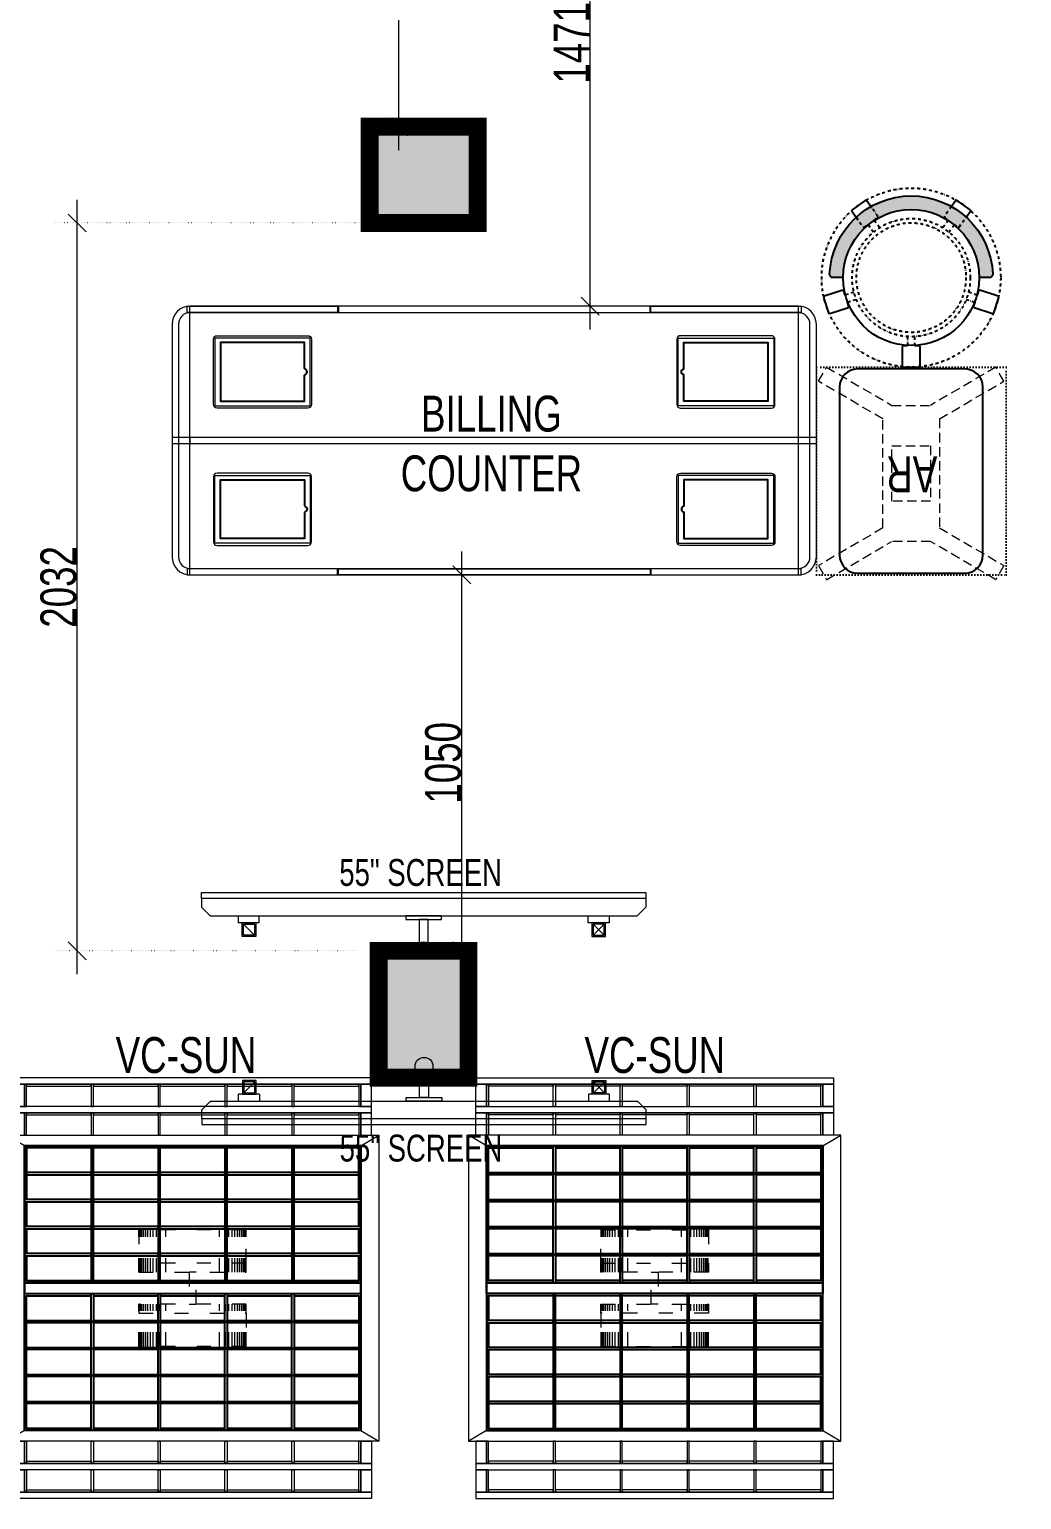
# Model space of a CAD drawing. Header units: feet. Extents: x 9611925 to 9618471, y -6313016 to -6297132.
# Drawn here: x 9614123 to 9616895, y -6307433 to -6303328 of the extents above; entities that cross this region are included whole.
import ezdxf

# ---------------------------------------------------------------- set-up
doc = ezdxf.new("R2010")
doc.units = ezdxf.units.FT
doc.header["$LTSCALE"] = 33
doc.header["$MEASUREMENT"] = 0
doc.header["$PDMODE"] = 3
doc.header["$PDSIZE"] = -1
for name, pattern in [('ACAD_ISO03W100', [30, 12, -18]), ('DASHDOT2', [0.5, 0.25, -0.125, 0, -0.125]), ('DOT', [0.25, 0, -0.25]), ('DOT2', [0.125, 0, -0.125]), ('HIDDEN2', [4.7624999999999975, 3.174999999999998, -1.587499999999999]), ('HIDDENX2', [0.75, 0.5, -0.25])]:
    doc.linetypes.add(name, pattern=pattern)
for name, color, linetype, lineweight in [('A-COL', 243, 'Continuous', 9), ('column hatch', 5, 'Continuous', 0), ('HATCH', 9, 'Continuous', 9), ('LENS-DIM', 252, 'Continuous', 5), ('LENS-TEXT', 31, 'Continuous', 5), ('LK-EQPMT', 3, 'Continuous', 18), ('LK-FF&E FLOOR', 1, 'Continuous', 9), ('LK-IT', 3, 'Continuous', 18), ('LK-MIRROR', 133, 'Continuous', 13), ('LN-ELEVATION-1', 81, 'Continuous', 25), ('LN-ELEVATION-2', 103, 'Continuous', 20), ('LN-ELEVATION-3', 125, 'Continuous', 18), ('LN-ELEVATION-4', 145, 'Continuous', 13), ('LN-ELEVATION-5', 167, 'Continuous', 5), ('PLANO-TXT', 252, 'Continuous', 5)]:
    doc.layers.add(name, color=color, linetype=linetype, lineweight=lineweight)
doc.styles.add('LK TXT', font='GILC____.TTF', dxfattribs={"height": 100})
doc.styles.get("Standard").update_dxf_attribs({"font": 'GILC____.TTF'})
doc.dimstyles.new('100MM', dxfattribs={"dimtxt": 100, "dimasz": 50, "dimexe": 65, "dimexo": 65, "dimtad": 1, "dimdec": 0, "dimtxsty": 'Standard', "dimblk": 'OBLIQUE', "dimcen": 2.5, "dimdle": 65, "dimclrd": 256, "dimclre": 256, "dimclrt": 1, "dimadec": 0, "dimazin": 0, "dimtfac": 1, "dimtdec": 0, "dimtmove": 1, "dimatfit": 3, "dimfxl": 1, "dimlwd": -1, "dimlwe": -1, "dimarcsym": 0})

# ---------------------------------------------------------------- blocks, each defined once
blk = doc.blocks.new('A$C79d33211')
at = {"layer": 'column hatch'}
h = blk.add_hatch(color=8, dxfattribs=at)
h.dxf.hatch_style = 1
h.paths.add_polyline_path([(3121.175347477198, -5306.958965048194), (2723.393348708749, -5306.958965048194), (2723.393348708749, -5820.710830215364), (3121.175347477198, -5820.710830215364)])
h.paths.add_polyline_path([(25.40108896791935, -5160.592115476728), (-276.2509049028158, -5160.592115476728), (-276.2509049028158, -5514.921799395233), (25.40108895301819, -5514.921799395233)])
h.paths.add_polyline_path([(-2905.87731321156, -5903.809732742608), (-3305.990715119057, -5908.47807560116), (-3301.326175287366, -6416.789603043348), (-2899.946735709906, -6412.106488622725)])
h.paths.add_polyline_path([(-3034.129782110453, 2650.034642547369), (-3384.513172637671, 2648.393933154643), (-3382.185202935711, 2394.706779114902), (-3034.129782110453, 2396.336587533355)])
h.paths.add_polyline_path([(0, 354.3296839185059), (-250.8498159497976, 354.3296839185059), (-250.8498159497976, 0), (0, 0)])
h.paths.add_polyline_path([(0, 2655.199726831168), (-250.8498159497976, 2655.199726831168), (-250.8498159497976, 2386.416801113635), (0, 2386.416801113635)])
h.paths.add_polyline_path([(-250.8498159497976, 2655.199726831168), (-276.2509049028158, 2655.199726831168), (-276.2509049028158, 2386.416801113635), (-250.8498159497976, 2386.416801113635)])
h.paths.add_polyline_path([(25.40108896791935, 2655.199726831168), (0, 2655.199726831168), (0, 2386.416801113635), (25.40108895301819, 2386.416801113635)])
h.paths.add_polyline_path([(3121.175347477198, 2649.750983919949), (2750.889859974384, 2649.750983916223), (2750.889859974384, 2395.740094266832), (3121.175347477198, 2395.740094266832)])
h.paths.add_polyline_path([(3121.175347477198, 5906.539114344865), (2738.788781180978, 5906.539114341139), (2738.788781180978, 5653.618621304631), (3121.175347477198, 5653.618621304631)])
h.paths.add_polyline_path([(3121.175347477198, 7046.011557545513), (2757.289428174496, 7046.011557541787), (2757.289428174496, 6825.007229872048), (3121.175347477198, 6825.007229872048)])
h.paths.add_polyline_path([(0, 5906.539114341139), (-250.8498159497976, 5906.539114341139), (-250.8498159497976, 5652.528224691748), (0, 5652.528224691748)])
h.paths.add_polyline_path([(-250.8498159497976, 5906.539114341139), (-310.8072192817926, 5906.539114341139), (-310.8072192817926, 5652.528224691748), (-250.8498159497976, 5652.528224691748)])
h.paths.add_polyline_path([(14.45847381651401, 5906.539114341139), (0, 5906.539114341139), (0, 5652.528224691748), (14.45847381651401, 5652.528224691748)])
h.paths.add_polyline_path([(-3049.318681374192, 5893.71572827734), (-3049.379889383912, 5906.787068001926), (-3414.398254777305, 5905.077828723937), (-3412.07739465218, 5652.165430497378), (-3049.318681374192, 5653.864088719711)])
at = {"layer": 'A-COL'}
for p, q in [((-276.2509049028158, 2655.199726831168), (-276.2509049028158, 2386.41680110991)), ((25.40108896791935, 2655.199726831168), (-276.2509049028158, 2655.199726831168)), ((25.40108895301819, 2386.41680110991), (25.40108896791935, 2655.199726831168)), ((-276.2509049028158, 2386.416801113635), (25.40108896791935, 2386.416801113635)), ((-250.8498159497976, 354.3296839185059), (-250.8498159497976, 0)), ((0, 354.3296839185059), (-250.8498159497976, 354.3296839185059)), ((0, 0), (0, 354.3296839185059)), ((-250.8498159497976, 0), (0, 0))]:
    blk.add_line(p, q, dxfattribs=at)
blk = doc.blocks.new('ffgd')
at = {"layer": 'LN-ELEVATION-4', "linetype": 'ACAD_ISO03W100', "ltscale": 0.1}
blk.add_lwpolyline([(0, 47.31184294237753), (0, -41.46233547315932), (-20, -41.46233547315932), (-20, 47.31184294237753)], close=True, dxfattribs=at)
at = {"layer": 'LN-ELEVATION-5', "linetype": 'ACAD_ISO03W100', "ltscale": 0.1}
for p, q in [((-159.8999999999068, 165.715584376594), (-159.8999999999068, 47.31184294237753)), ((-159.6999999997206, 165.715584376594), (-159.6999999997206, 47.31184294237753)), ((-159.3999999999068, 165.715584376594), (-159.3999999999068, 47.31184294237753)), ((-159, 165.715584376594), (-159, 47.31184294237753)), ((-158.5, 165.715584376594), (-158.5, 47.31184294237753)), ((-157.8999999999068, 165.715584376594), (-157.8999999999068, 47.31184294237753)), ((-157.1000000000931, 165.715584376594), (-157.1000000000931, 47.31184294237753)), ((-156.1000000000931, 165.715584376594), (-156.1000000000931, 47.31184294237753)), ((-154.1000000000931, 165.715584376594), (-154.1000000000931, 47.31184294237753)), ((-151.1000000000931, 165.715584376594), (-151.1000000000931, 47.31184294237753)), ((-146.1000000000931, 165.715584376594), (-146.1000000000931, 47.31184294237753)), ((-141.1000000000931, 165.715584376594), (-141.1000000000931, 47.31184294237753)), ((-135.1000000000931, 165.715584376594), (-135.1000000000931, 47.31184294237753)), ((-128.1000000000931, 165.715584376594), (-128.1000000000931, 47.31184294237753)), ((-120.1000000000931, 165.715584376594), (-120.1000000000931, 47.31184294237753)), ((-111.1000000000931, 165.715584376594), (-111.1000000000931, 47.31184294237753)), ((-102.1000000000931, 165.715584376594), (-102.1000000000931, 47.31184294237753)), ((-85, 165.715584376594), (-85, 47.31184294237753)), ((65, 165.715584376594), (65, 47.31184294237753)), ((82.10000000009315, 165.715584376594), (82.10000000009315, 47.31184294237753)), ((91.10000000009312, 165.715584376594), (91.10000000009312, 47.31184294237753)), ((100.1000000000931, 165.715584376594), (100.1000000000931, 47.31184294237753)), ((108.1000000000931, 165.715584376594), (108.1000000000931, 47.31184294237753)), ((115.1000000000931, 165.715584376594), (115.1000000000931, 47.31184294237753)), ((121.1000000000931, 165.715584376594), (121.1000000000931, 47.31184294237753)), ((126.1000000000931, 165.715584376594), (126.1000000000931, 47.31184294237753)), ((131.1000000000931, 165.715584376594), (131.1000000000931, 47.31184294237753)), ((134.1000000000931, 165.715584376594), (134.1000000000931, 47.31184294237753)), ((136.1000000000931, 165.715584376594), (136.1000000000931, 47.31184294237753)), ((137.1000000000931, 165.715584376594), (137.1000000000931, 47.31184294237753)), ((137.8999999999068, 165.715584376594), (137.8999999999068, 47.31184294237753)), ((138.5, 165.715584376594), (138.5, 47.31184294237753)), ((139, 165.715584376594), (139, 47.31184294237753)), ((139.3999999999067, 165.715584376594), (139.3999999999067, 47.31184294237753)), ((139.6999999997206, 165.715584376594), (139.6999999997206, 47.31184294237753)), ((139.8999999999068, 165.715584376594), (139.8999999999068, 47.31184294237753)), ((-159.8999999999068, -41.46233547315932), (-159.8999999999068, -159.8660769073758)), ((-159.6999999997206, -41.46233547315932), (-159.6999999997206, -159.8660769073758)), ((-159.3999999999068, -41.46233547315932), (-159.3999999999068, -159.8660769073758)), ((-159, -41.46233547315932), (-159, -159.8660769073758)), ((-158.5, -41.46233547315932), (-158.5, -159.8660769073758)), ((-157.8999999999068, -41.46233547315932), (-157.8999999999068, -159.8660769073758)), ((-157.1000000000931, -41.46233547315932), (-157.1000000000931, -159.8660769073758)), ((-156.1000000000931, -41.46233547315932), (-156.1000000000931, -159.8660769073758)), ((-154.1000000000931, -41.46233547315932), (-154.1000000000931, -159.8660769073758)), ((-151.1000000000931, -41.46233547315932), (-151.1000000000931, -159.8660769073758)), ((-146.1000000000931, -41.46233547315932), (-146.1000000000931, -159.8660769073758)), ((-141.1000000000931, -41.46233547315932), (-141.1000000000931, -159.8660769073758)), ((-135.1000000000931, -41.46233547315932), (-135.1000000000931, -159.8660769073758)), ((-128.1000000000931, -41.46233547315932), (-128.1000000000931, -159.8660769073758)), ((-120.1000000000931, -41.46233547315932), (-120.1000000000931, -159.8660769073758)), ((-111.1000000000931, -41.46233547315932), (-111.1000000000931, -159.8660769073758)), ((-102.1000000000931, -41.46233547315932), (-102.1000000000931, -159.8660769073758)), ((-85, -41.46233547315932), (-85, -159.8660769073758)), ((65, -41.46233547315932), (65, -159.8660769073758)), ((82.10000000009315, -41.46233547315932), (82.10000000009315, -159.8660769073758)), ((91.10000000009312, -41.46233547315932), (91.10000000009312, -159.8660769073758)), ((100.1000000000931, -41.46233547315932), (100.1000000000931, -159.8660769073758)), ((108.1000000000931, -41.46233547315932), (108.1000000000931, -159.8660769073758)), ((115.1000000000931, -41.46233547315932), (115.1000000000931, -159.8660769073758)), ((121.1000000000931, -41.46233547315932), (121.1000000000931, -159.8660769073758)), ((126.1000000000931, -41.46233547315932), (126.1000000000931, -159.8660769073758)), ((131.1000000000931, -41.46233547315932), (131.1000000000931, -159.8660769073758)), ((134.1000000000931, -41.46233547315932), (134.1000000000931, -159.8660769073758)), ((136.1000000000931, -41.46233547315932), (136.1000000000931, -159.8660769073758)), ((137.1000000000931, -41.46233547315932), (137.1000000000931, -159.8660769073758)), ((137.8999999999068, -41.46233547315932), (137.8999999999068, -159.8660769073758)), ((138.5, -41.46233547315932), (138.5, -159.8660769073758)), ((139, -41.46233547315932), (139, -159.8660769073758)), ((139.3999999999067, -41.46233547315932), (139.3999999999067, -159.8660769073758)), ((139.6999999997206, -41.46233547315932), (139.6999999997206, -159.8660769073758)), ((139.8999999999068, -41.46233547315932), (139.8999999999068, -159.8660769073758))]:
    blk.add_line(p, q, dxfattribs=at)
for points in [[(140, 72.9897628070321), (140, 165.715584376594), (-160, 165.715584376594), (-160, 72.9897628070321)], [(140, -67.14025533781387), (140, -159.8660769073758), (-160, -159.8660769073758), (-160, -67.14025533781387)]]:
    blk.add_lwpolyline(points, dxfattribs=at)
for points in [[(140, 72.9897628070321), (140, 47.31184294237753), (-160, 47.31184294237753), (-160, 72.9897628070321)], [(140, -41.46233547315932), (140, -67.14025533781387), (-160, -67.14025533781387), (-160, -41.46233547315932)]]:
    blk.add_lwpolyline(points, close=True, dxfattribs=at)
blk = doc.blocks.new('EURO 1040 x 1175')
at = {"layer": 'LN-ELEVATION-1'}
for points in [[(-470, -327.434990927577), (470, -327.434990927577), (470, 467.5650090724229), (-470, 467.5650090724229)], [(-470, 85.06500907242298), (470, 85.06500907242298), (470, 467.5650090724229), (-470, 467.5650090724229)], [(-283.2000000029802, 85.06500907242298), (-277.2000000029802, 85.06500907242298), (-277.2000000029802, 467.5650090724229), (-283.2000000029802, 467.5650090724229)], [(-96.40000000596046, 85.06500907242298), (-90.40000000596045, 85.06500907242298), (-90.40000000596045, 467.5650090724229), (-96.40000000596046, 467.5650090724229)], [(90.3999999910593, 85.06500907242298), (96.3999999910593, 85.06500907242298), (96.3999999910593, 467.5650090724229), (90.3999999910593, 467.5650090724229)], [(277.1999999880791, 85.06500907242298), (283.1999999880791, 85.06500907242298), (283.1999999880791, 467.5650090724229), (277.1999999880791, 467.5650090724229)], [(-470.0000000149008, 386.565009072423), (-283.2000000029802, 386.565009072423), (-283.2000000029802, 392.565009072423), (-470.0000000149008, 392.565009072423)], [(-277.2000000178814, 386.565009072423), (-96.40000000596046, 386.565009072423), (-96.40000000596046, 392.565009072423), (-277.2000000178814, 392.565009072423)], [(-90.40000002086165, 386.565009072423), (90.3999999910593, 386.565009072423), (90.3999999910593, 392.565009072423), (-90.40000002086165, 392.565009072423)], [(96.39999997615817, 386.565009072423), (277.1999999880791, 386.565009072423), (277.1999999880791, 392.565009072423), (96.39999997615817, 392.565009072423)], [(283.1999999880791, 386.565009072423), (470, 386.565009072423), (470, 392.565009072423), (283.1999999880791, 392.565009072423)], [(-470.0000000149008, 311.190009072423), (-283.2000000029802, 311.190009072423), (-283.2000000029802, 317.190009072423), (-470.0000000149008, 317.190009072423)], [(-277.2000000178814, 311.190009072423), (-96.40000000596046, 311.190009072423), (-96.40000000596046, 317.190009072423), (-277.2000000178814, 317.190009072423)], [(-90.40000002086165, 311.190009072423), (90.3999999910593, 311.190009072423), (90.3999999910593, 317.190009072423), (-90.40000002086165, 317.190009072423)], [(96.39999997615817, 311.190009072423), (277.1999999880791, 311.190009072423), (277.1999999880791, 317.190009072423), (96.39999997615817, 317.190009072423)], [(283.1999999880791, 311.190009072423), (470, 311.190009072423), (470, 317.190009072423), (283.1999999880791, 317.190009072423)], [(-470.0000000149008, 235.815009072423), (-283.2000000029802, 235.815009072423), (-283.2000000029802, 241.815009072423), (-470.0000000149008, 241.815009072423)], [(-277.2000000178814, 235.815009072423), (-96.40000000596046, 235.815009072423), (-96.40000000596046, 241.815009072423), (-277.2000000178814, 241.815009072423)], [(-90.40000002086165, 235.815009072423), (90.3999999910593, 235.815009072423), (90.3999999910593, 241.815009072423), (-90.40000002086165, 241.815009072423)], [(96.39999997615817, 235.815009072423), (277.1999999880791, 235.815009072423), (277.1999999880791, 241.815009072423), (96.39999997615817, 241.815009072423)], [(283.1999999880791, 235.815009072423), (470, 235.815009072423), (470, 241.815009072423), (283.1999999880791, 241.815009072423)], [(-470.0000000149008, 160.440009072423), (-283.2000000029802, 160.440009072423), (-283.2000000029802, 166.440009072423), (-470.0000000149008, 166.440009072423)], [(-277.2000000178814, 160.440009072423), (-96.40000000596046, 160.440009072423), (-96.40000000596046, 166.440009072423), (-277.2000000178814, 166.440009072423)], [(-90.40000002086165, 160.440009072423), (90.3999999910593, 160.440009072423), (90.3999999910593, 166.440009072423), (-90.40000002086165, 166.440009072423)], [(96.39999997615817, 160.440009072423), (277.1999999880791, 160.440009072423), (277.1999999880791, 166.440009072423), (96.39999997615817, 166.440009072423)], [(283.1999999880791, 160.440009072423), (470, 160.440009072423), (470, 166.440009072423), (283.1999999880791, 166.440009072423)], [(-470, 85.06500907242298), (470, 85.06500907242298), (470, 55.06500907242298), (-470, 55.06500907242298)], [(-470, 55.06500907242298), (470, 55.06500907242298), (470, -327.434990927577), (-470, -327.434990927577)], [(-283.2000000029802, 55.06500907242298), (-277.2000000029802, 55.06500907242298), (-277.2000000029802, -327.434990927577), (-283.2000000029802, -327.434990927577)], [(-96.40000000596046, 55.06500907242298), (-90.40000000596045, 55.06500907242298), (-90.40000000596045, -327.434990927577), (-96.40000000596046, -327.434990927577)], [(90.3999999910593, 55.06500907242298), (96.3999999910593, 55.06500907242298), (96.3999999910593, -327.434990927577), (90.3999999910593, -327.434990927577)], [(277.1999999880791, 55.06500907242298), (283.1999999880791, 55.06500907242298), (283.1999999880791, -327.434990927577), (277.1999999880791, -327.434990927577)], [(-470.0000000149008, -20.30999092757702), (-283.2000000029802, -20.30999092757702), (-283.2000000029802, -26.30999092757702), (-470.0000000149008, -26.30999092757702)], [(-277.2000000178814, -20.30999092757702), (-96.40000000596046, -20.30999092757702), (-96.40000000596046, -26.30999092757702), (-277.2000000178814, -26.30999092757702)], [(-90.40000002086165, -20.30999092757702), (90.3999999910593, -20.30999092757702), (90.3999999910593, -26.30999092757702), (-90.40000002086165, -26.30999092757702)], [(96.39999997615817, -20.30999092757702), (277.1999999880791, -20.30999092757702), (277.1999999880791, -26.30999092757702), (96.39999997615817, -26.30999092757702)], [(283.1999999880791, -20.30999092757702), (470, -20.30999092757702), (470, -26.30999092757702), (283.1999999880791, -26.30999092757702)], [(-470.0000000149008, -95.68499092757702), (-283.2000000029802, -95.68499092757702), (-283.2000000029802, -101.684990927577), (-470.0000000149008, -101.684990927577)], [(-277.2000000178814, -95.68499092757702), (-96.40000000596046, -95.68499092757702), (-96.40000000596046, -101.684990927577), (-277.2000000178814, -101.684990927577)], [(-90.40000002086165, -95.68499092757702), (90.3999999910593, -95.68499092757702), (90.3999999910593, -101.684990927577), (-90.40000002086165, -101.684990927577)], [(96.39999997615817, -95.68499092757702), (277.1999999880791, -95.68499092757702), (277.1999999880791, -101.684990927577), (96.39999997615817, -101.684990927577)], [(283.1999999880791, -95.68499092757702), (470, -95.68499092757702), (470, -101.684990927577), (283.1999999880791, -101.684990927577)], [(-470.0000000149008, -171.059990927577), (-283.2000000029802, -171.059990927577), (-283.2000000029802, -177.059990927577), (-470.0000000149008, -177.059990927577)], [(-277.2000000178814, -171.059990927577), (-96.40000000596046, -171.059990927577), (-96.40000000596046, -177.059990927577), (-277.2000000178814, -177.059990927577)], [(-90.40000002086165, -171.059990927577), (90.3999999910593, -171.059990927577), (90.3999999910593, -177.059990927577), (-90.40000002086165, -177.059990927577)], [(96.39999997615817, -171.059990927577), (277.1999999880791, -171.059990927577), (277.1999999880791, -177.059990927577), (96.39999997615817, -177.059990927577)], [(283.1999999880791, -171.059990927577), (470, -171.059990927577), (470, -177.059990927577), (283.1999999880791, -177.059990927577)], [(-470.0000000149008, -246.434990927577), (-283.2000000029802, -246.434990927577), (-283.2000000029802, -252.434990927577), (-470.0000000149008, -252.434990927577)], [(-277.2000000178814, -246.434990927577), (-96.40000000596046, -246.434990927577), (-96.40000000596046, -252.434990927577), (-277.2000000178814, -252.434990927577)], [(-90.40000002086165, -246.434990927577), (90.3999999910593, -246.434990927577), (90.3999999910593, -252.434990927577), (-90.40000002086165, -252.434990927577)], [(96.39999997615817, -246.434990927577), (277.1999999880791, -246.434990927577), (277.1999999880791, -252.434990927577), (96.39999997615817, -252.434990927577)], [(283.1999999880791, -246.434990927577), (470, -246.434990927577), (470, -252.434990927577), (283.1999999880791, -252.434990927577)]]:
    blk.add_lwpolyline(points, close=True, dxfattribs=at)
for points in [[(-283.2000000029802, 461.5650090724228), (-464, 461.5650090724228), (-464, 317.190009072423)], [(-96.40000000596046, 461.5650090724228), (-277.2000000029802, 461.5650090724228)], [(90.3999999910593, 461.5650090724228), (-90.40000000596045, 461.5650090724228)], [(277.1999999880791, 461.5650090724228), (96.3999999910593, 461.5650090724228)], [(464, 317.190009072423), (464, 461.5650090724228), (283.1999999880791, 461.5650090724228)], [(-464, 311.190009072423), (-464, 241.815009072423)], [(464, 241.815009072423), (464, 311.190009072423)], [(-464, 235.815009072423), (-464, 166.440009072423)], [(464, 166.440009072423), (464, 235.815009072423)], [(-464, 160.440009072423), (-464, 91.06500907242297), (-283.2000000029802, 91.06500907242297)], [(283.1999999880791, 91.06500907242297), (464, 91.06500907242297), (464, 160.440009072423)], [(-277.2000000029802, 91.06500907242297), (-96.40000000596046, 91.06500907242297)], [(-90.40000000596045, 91.06500907242297), (90.3999999910593, 91.06500907242297)], [(96.3999999910593, 91.06500907242297), (277.1999999880791, 91.06500907242297)], [(-464, -20.30999092757702), (-464, 49.06500907242298), (-283.2000000029802, 49.06500907242298)], [(-277.2000000029802, 49.06500907242298), (-96.40000000596046, 49.06500907242298)], [(-90.40000000596045, 49.06500907242298), (90.3999999910593, 49.06500907242298)], [(96.3999999910593, 49.06500907242298), (277.1999999880791, 49.06500907242298)], [(283.1999999880791, 49.06500907242298), (464, 49.06500907242298), (464, -20.30999092757702)], [(-464, -95.68499092757702), (-464, -26.30999092757702)], [(464, -26.30999092757702), (464, -95.68499092757702)], [(-464, -171.059990927577), (-464, -101.684990927577)], [(464, -101.684990927577), (464, -171.059990927577)], [(-283.2000000029802, -321.434990927577), (-464, -321.434990927577), (-464, -177.059990927577)], [(464, -177.059990927577), (464, -321.434990927577), (283.1999999880791, -321.434990927577)], [(-96.40000000596046, -321.434990927577), (-277.2000000029802, -321.434990927577)], [(90.3999999910593, -321.434990927577), (-90.40000000596045, -321.434990927577)], [(277.1999999880791, -321.434990927577), (96.3999999910593, -321.434990927577)]]:
    blk.add_lwpolyline(points, dxfattribs=at)
at = {"layer": 'LN-ELEVATION-2'}
blk.add_lwpolyline([(-520, -357.434990927577), (520, -357.434990927577), (520, 497.5650090724228), (-520, 497.5650090724228)], close=True, dxfattribs=at)
for points in [[(-470, 467.5650090724229), (-520, 497.5650090724228)], [(470, 467.5650090724229), (520, 497.5650090724228)], [(-470, -327.434990927577), (-520, -357.434990927577)], [(470, -327.434990927577), (520, -357.434990927577)]]:
    blk.add_lwpolyline(points, dxfattribs=at)
at = {"layer": 'LN-ELEVATION-3'}
for points in [[(-500, 559.5650090724229), (500, 559.5650090724229), (500, 577.5650090724228), (-500, 577.5650090724228)], [(-500, 497.5650090724228), (-470, 497.5650090724228), (-470, 559.5650090724229), (-500, 559.5650090724229)], [(470, 497.5650090724228), (500, 497.5650090724228), (500, 559.5650090724229), (470, 559.5650090724229)], [(-500, -357.434990927577), (-470, -357.434990927577), (-470, -419.434990927577), (-500, -419.434990927577)], [(470, -357.434990927577), (500, -357.434990927577), (500, -419.434990927577), (470, -419.434990927577)], [(-500, -419.434990927577), (500, -419.434990927577), (500, -437.4349909275768), (-500, -437.4349909275768)]]:
    blk.add_lwpolyline(points, close=True, dxfattribs=at)
at = {"layer": 'LN-ELEVATION-4'}
for points in [[(-500, 639.5650090724228), (500, 639.5650090724228), (500, 657.565009072423), (-500, 657.565009072423)], [(-500, 577.5650090724228), (-470, 577.5650090724228), (-470, 639.5650090724228), (-500, 639.5650090724228)], [(470, 577.5650090724228), (500, 577.5650090724228), (500, 639.5650090724228), (470, 639.5650090724228)], [(-470, 497.5650090724228), (-464, 497.5650090724228), (-464, 559.5650090724229), (-470, 559.5650090724229)], [(-464, 553.565009072423), (-283.2000000029802, 553.565009072423), (-283.2000000029802, 559.5650090724229), (-464, 559.5650090724229)], [(-283.2000000029802, 497.5650090724228), (-277.2000000029802, 497.5650090724228), (-277.2000000029802, 559.5650090724229), (-283.2000000029802, 559.5650090724229)], [(-277.2000000029802, 553.565009072423), (-96.40000000596046, 553.565009072423), (-96.40000000596046, 559.5650090724229), (-277.2000000029802, 559.5650090724229)], [(-96.40000000596046, 497.5650090724228), (-90.40000000596045, 497.5650090724228), (-90.40000000596045, 559.5650090724229), (-96.40000000596046, 559.5650090724229)], [(-90.40000000596045, 553.565009072423), (90.3999999910593, 553.565009072423), (90.3999999910593, 559.5650090724229), (-90.40000000596045, 559.5650090724229)], [(90.3999999910593, 497.5650090724228), (96.3999999910593, 497.5650090724228), (96.3999999910593, 559.5650090724229), (90.3999999910593, 559.5650090724229)], [(96.3999999910593, 553.565009072423), (277.1999999880791, 553.565009072423), (277.1999999880791, 559.5650090724229), (96.3999999910593, 559.5650090724229)], [(277.1999999880791, 497.5650090724228), (283.1999999880791, 497.5650090724228), (283.1999999880791, 559.5650090724229), (277.1999999880791, 559.5650090724229)], [(283.1999999880791, 553.565009072423), (463.9999999850988, 553.565009072423), (463.9999999850988, 559.5650090724229), (283.1999999880791, 559.5650090724229)], [(464, 497.5650090724228), (470, 497.5650090724228), (470, 559.5650090724229), (464, 559.5650090724229)], [(-470, -357.434990927577), (-464, -357.434990927577), (-464, -419.434990927577), (-470, -419.434990927577)], [(-283.2000000029802, -357.434990927577), (-277.2000000029802, -357.434990927577), (-277.2000000029802, -419.434990927577), (-283.2000000029802, -419.434990927577)], [(-96.40000000596046, -357.434990927577), (-90.40000000596045, -357.434990927577), (-90.40000000596045, -419.434990927577), (-96.40000000596046, -419.434990927577)], [(90.3999999910593, -357.434990927577), (96.3999999910593, -357.434990927577), (96.3999999910593, -419.434990927577), (90.3999999910593, -419.434990927577)], [(277.1999999880791, -357.434990927577), (283.1999999880791, -357.434990927577), (283.1999999880791, -419.434990927577), (277.1999999880791, -419.434990927577)], [(464, -357.434990927577), (470, -357.434990927577), (470, -419.434990927577), (464, -419.434990927577)], [(-500, -437.4349909275768), (-470, -437.4349909275768), (-470, -499.4349909275769), (-500, -499.4349909275769)], [(-464, -413.4349909275768), (-283.2000000029802, -413.4349909275768), (-283.2000000029802, -419.434990927577), (-464, -419.434990927577)], [(-277.2000000029802, -413.4349909275768), (-96.40000000596046, -413.4349909275768), (-96.40000000596046, -419.434990927577), (-277.2000000029802, -419.434990927577)], [(-90.40000000596045, -413.4349909275768), (90.3999999910593, -413.4349909275768), (90.3999999910593, -419.434990927577), (-90.40000000596045, -419.434990927577)], [(96.3999999910593, -413.4349909275768), (277.1999999880791, -413.4349909275768), (277.1999999880791, -419.434990927577), (96.3999999910593, -419.434990927577)], [(283.1999999880791, -413.4349909275768), (463.9999999850988, -413.4349909275768), (463.9999999850988, -419.434990927577), (283.1999999880791, -419.434990927577)], [(470, -437.4349909275768), (500, -437.4349909275768), (500, -499.4349909275769), (470, -499.4349909275769)], [(-500, -499.4349909275769), (500, -499.4349909275769), (500, -517.434990927577), (-500, -517.434990927577)]]:
    blk.add_lwpolyline(points, close=True, dxfattribs=at)
at = {"layer": 'LN-ELEVATION-5'}
for points in [[(-470, 577.5650090724228), (-464, 577.5650090724228), (-464, 639.5650090724228), (-470, 639.5650090724228)], [(-464, 633.565009072423), (-283.2000000029802, 633.565009072423), (-283.2000000029802, 639.5650090724228), (-464, 639.5650090724228)], [(-283.2000000029802, 577.5650090724228), (-277.2000000029802, 577.5650090724228), (-277.2000000029802, 639.5650090724228), (-283.2000000029802, 639.5650090724228)], [(-277.2000000029802, 633.565009072423), (-96.40000000596046, 633.565009072423), (-96.40000000596046, 639.5650090724228), (-277.2000000029802, 639.5650090724228)], [(-96.40000000596046, 577.5650090724228), (-90.40000000596045, 577.5650090724228), (-90.40000000596045, 639.5650090724228), (-96.40000000596046, 639.5650090724228)], [(-90.40000000596045, 633.565009072423), (90.3999999910593, 633.565009072423), (90.3999999910593, 639.5650090724228), (-90.40000000596045, 639.5650090724228)], [(90.3999999910593, 577.5650090724228), (96.3999999910593, 577.5650090724228), (96.3999999910593, 639.5650090724228), (90.3999999910593, 639.5650090724228)], [(96.3999999910593, 633.565009072423), (277.1999999880791, 633.565009072423), (277.1999999880791, 639.5650090724228), (96.3999999910593, 639.5650090724228)], [(277.1999999880791, 577.5650090724228), (283.1999999880791, 577.5650090724228), (283.1999999880791, 639.5650090724228), (277.1999999880791, 639.5650090724228)], [(283.1999999880791, 633.565009072423), (463.9999999850988, 633.565009072423), (463.9999999850988, 639.5650090724228), (283.1999999880791, 639.5650090724228)], [(464, 577.5650090724228), (470, 577.5650090724228), (470, 639.5650090724228), (464, 639.5650090724228)], [(-470, -437.4349909275768), (-464, -437.4349909275768), (-464, -499.4349909275769), (-470, -499.4349909275769)], [(-283.2000000029802, -437.4349909275768), (-277.2000000029802, -437.4349909275768), (-277.2000000029802, -499.4349909275769), (-283.2000000029802, -499.4349909275769)], [(-96.40000000596046, -437.4349909275768), (-90.40000000596045, -437.4349909275768), (-90.40000000596045, -499.4349909275769), (-96.40000000596046, -499.4349909275769)], [(90.3999999910593, -437.4349909275768), (96.3999999910593, -437.4349909275768), (96.3999999910593, -499.4349909275769), (90.3999999910593, -499.4349909275769)], [(277.1999999880791, -437.4349909275768), (283.1999999880791, -437.4349909275768), (283.1999999880791, -499.4349909275769), (277.1999999880791, -499.4349909275769)], [(464, -437.4349909275768), (470, -437.4349909275768), (470, -499.4349909275769), (464, -499.4349909275769)], [(-464, -493.4349909275769), (-283.2000000029802, -493.4349909275769), (-283.2000000029802, -499.4349909275769), (-464, -499.4349909275769)], [(-277.2000000029802, -493.4349909275769), (-96.40000000596046, -493.4349909275769), (-96.40000000596046, -499.4349909275769), (-277.2000000029802, -499.4349909275769)], [(-90.40000000596045, -493.4349909275769), (90.3999999910593, -493.4349909275769), (90.3999999910593, -499.4349909275769), (-90.40000000596045, -499.4349909275769)], [(96.3999999910593, -493.4349909275769), (277.1999999880791, -493.4349909275769), (277.1999999880791, -499.4349909275769), (96.3999999910593, -499.4349909275769)], [(283.1999999880791, -493.4349909275769), (463.9999999850988, -493.4349909275769), (463.9999999850988, -499.4349909275769), (283.1999999880791, -499.4349909275769)]]:
    blk.add_lwpolyline(points, close=True, dxfattribs=at)
at = {"layer": 'LENS-DIM'}
blk.add_blockref('ffgd', (10, 67.14025533781387), dxfattribs=at)
blk = doc.blocks.new('I-PAD Frame')
at = {"color": 3, "linetype": 'Continuous'}
blk.add_lwpolyline([(357868.7410323084, -232321.1361381283), (358122.7410323085, -232321.1361381283, 0.4142135623713902), (358132.7410323086, -232311.1361381283), (358132.7410323086, -232129.1361381283, 0.4142135623713902), (358122.7410323085, -232119.1361381283), (357868.7410323084, -232119.1361381283, 0.4142135623713902), (357858.7410323085, -232129.1361381283), (357858.7410323085, -232311.1361381283, 0.4142135623713902)], format="xyb", close=True, dxfattribs=at)
at = {"color": 3, "linetype": 'Continuous', "lineweight": 25}
blk.add_lwpolyline([(358113.2410323085, -232229.6755301424), (358113.2410323085, -232302.1361381283), (357878.2410323086, -232302.1361381283), (357878.2410323086, -232138.1361381283), (358113.2410323085, -232138.1361381283), (358113.2410323085, -232210.5967461141, 0.3275382217372251), (358114.6410323081, -232212.5046245168, -0.733799385757267), (358114.6410323086, -232227.7676517396, 0.3275382217372252)], format="xyb", close=True, dxfattribs=at)
blk = doc.blocks.new('Billing Counter 1800')
at = {"color": 5, "linetype": 'HIDDENX2', "ltscale": 0.025}
for p, q in [((-849.9999978118577, -374.9978339364752), (-850.0000002956948, 375)), ((849.9999976539983, -374.9978339364752), (850.0000001378356, 375))]:
    blk.add_line(p, q, dxfattribs=at)
at = {"color": 0, "linetype": 'Continuous'}
for p, q in [((850, 375), (-850, 375)), ((900, -325), (900, 325)), ((-850, -375), (850, -375))]:
    blk.add_line(p, q, dxfattribs=at)
at = {"color": 2, "linetype": 'Continuous'}
blk.add_line((849, -375), (849.9999976539983, -374.9978339364752), dxfattribs=at)
at = {"color": 2, "linetype": 'HIDDENX2', "ltscale": 0.025}
for points in [[(-857.9999984272289, 375), (-437.4115580061916, 375), (-437.4115580851212, 358), (-857.9999985061586, 358)], [(435.3333326776046, 375), (-435.2551077436656, 375), (-435.2551076647359, 358), (435.3333327565342, 358)], [(437.3333327565342, 375), (857.9217731775715, 375), (857.9217730986419, 358), (437.3333326776046, 358)], [(-857.9999984272289, -375), (-437.4115580061916, -375), (-437.4115580851212, -358), (-857.9999985061586, -358)], [(435.3333326776046, -375), (-435.2551077436656, -375), (-435.2551076647359, -358), (435.3333327563014, -358)], [(437.3333327563013, -375), (857.9217731775715, -375), (857.9217730986419, -358), (437.3333326776046, -358)]]:
    blk.add_lwpolyline(points, close=True, dxfattribs=at)
at = {"color": 5, "linetype": 'Continuous'}
for points in [[(-780.9166655030566, 97.25000000000001), (-513.9166655030567, 97.25000000000001), (-513.9166655030567, 286.25), (-780.9166655030566, 286.25)], [(780.9166655030566, 97.25000000000001), (513.9166655030567, 97.25000000000001), (513.9166655030567, 286.25), (780.9166655030566, 286.25)], [(-780.9166655030566, -97.25000000000001), (-513.9166655030567, -97.25000000000001), (-513.9166655030567, -286.25), (-780.9166655030566, -286.25)], [(780.9166655030566, -97.25000000000001), (513.9166655030567, -97.25000000000001), (513.9166655030567, -286.25), (780.9166655030566, -286.25)]]:
    blk.add_lwpolyline(points, close=True, dxfattribs=at)
at = {"color": 5, "linetype": 'HIDDENX2', "ltscale": 0.025}
blk.add_lwpolyline([(850, 8.5), (-850, 8.5), (-850, -8.5), (850, -8.5)], close=True, dxfattribs=at)
at = {"color": 0, "linetype": 'Continuous'}
for centre, radius, start, end in [((-850, 325), 50.0000000000291, 90, 180), ((849.999999999767, 325), 50.00000000005822, 0, 90), ((849.999999999767, -325), 50.0000000000291, 270, 0)]:
    blk.add_arc(centre, radius, start, end, dxfattribs=at)
at = {"layer": 'LN-ELEVATION-2'}
blk.add_line((-900, 325), (-900, -325), dxfattribs=at)
for points in [[(850, 375), (-850, 375, 0.4142135623725836), (-900, 325), (-900, -325, 0.4142135623725836), (-850, -375), (850, -375, 0.4142135623725837), (900, -325), (900, 325, 0.4142135623725836)], [(850, 357), (-850, 357, 0.4142135623730951), (-882, 325), (-882, -325, 0.4142135623730951), (-850, -357), (850, -357, 0.4142135623730951), (882, -325), (882, 325, 0.4142135623730951)]]:
    blk.add_lwpolyline(points, format="xyb", close=True, dxfattribs=at)
blk.add_lwpolyline([(-900, -8.5), (900, -8.5), (900, 8.5), (-900, 8.5)], close=True, dxfattribs=at)
blk.add_arc((-850, -325), 50.00000000005822, 180, 270, dxfattribs=at)
at = {"color": 2, "linetype": 'Continuous', "xscale": -1, "rotation": 180}
blk.add_blockref('I-PAD Frame', (-358643.1576978308, -232028.3861380983), dxfattribs=at)
at = {"color": 2, "linetype": 'Continuous', "rotation": 180}
blk.add_blockref('I-PAD Frame', (358643.1576977922, -232028.3861381579), dxfattribs=at)
at = {"color": 2, "linetype": 'Continuous'}
blk.add_blockref('I-PAD Frame', (-358643.1576978113, 232028.3861381281), dxfattribs=at)
at = {"color": 2, "linetype": 'Continuous', "xscale": -1}
blk.add_blockref('I-PAD Frame', (358643.1576978117, 232028.3861381281), dxfattribs=at)
at = {"layer": 'LENS-TEXT', "color": 0, "linetype": 'Continuous', "ltscale": 3, "insert": (-7.865375894587486, -8.871815700083971), "char_height": 100, "attachment_point": 5, "style": 'LK TXT'}
blk.add_mtext_dynamic_manual_height_columns('BILLING COUNTER', width=353.0555573365615, gutter_width=0.5, heights=[0], dxfattribs=at)
blk = doc.blocks.new('AR')
at = {"layer": 'LN-ELEVATION-2', "linetype": 'DOT', "lineweight": 25}
blk.add_lwpolyline([(0, 13.41378593863919), (530, 13.41378593863919), (530, 593.4137859386392), (0, 593.4137859386392)], close=True, dxfattribs=at)
at = {"layer": 'LN-ELEVATION-2', "lineweight": 25}
blk.add_lwpolyline([(465, 68.22063546301797), (465, 538.2206354630179, 0.4142135623730951), (415, 588.2206354630177), (115, 588.2206354630177, 0.4142135623730951), (65, 538.2206354630179), (65, 68.22063546301797, 0.4142135623730951), (115, 18.22063546301797), (415, 18.22063546301797, 0.4142135623730951)], format="xyb", close=True, dxfattribs=at)
at = {"layer": 'LN-ELEVATION-4', "linetype": 'HIDDEN2', "ltscale": 0.25}
for points in [[(185.8456009030342, 448.8780772723258), (5.888936847448348, 554.0078910568263), (28.48512306064368, 593.350836840691), (211.0874861851335, 486.6754184374586)], [(344.154399111867, 448.8780772762837), (524.1110631600021, 554.0078910947777), (501.5148769393563, 593.3508368753828), (318.9125138223171, 486.6754184374586)], [(211.0874861851335, 486.6754184376913), (318.9125138223171, 486.6754184376913)], [(185.8456009030342, 144.472759603057), (185.8456009030342, 448.8780772723258)], [(344.154399111867, 448.8780772762837), (344.154399111867, 144.4727595990989)], [(185.8456009030342, 144.472759603057), (5.888936847448348, 39.34294581855647), (28.48512306064368, 3.46917659e-08), (211.0874861851335, 106.6754184379242)], [(344.154399111867, 144.4727595990989), (524.1110631600021, 39.34294578060508), (501.5148769393563, 0), (318.9125138223171, 106.6754184379242)], [(318.9125138223171, 106.6754184376914), (211.0874861851335, 106.6754184376914)]]:
    blk.add_lwpolyline(points, dxfattribs=at)
blk.add_lwpolyline([(210.8456009030342, 373.9866790841333), (319.154399111867, 373.9866790841333), (319.154399111867, 219.3641577917151), (210.8456009030342, 219.3641577917151)], close=True, dxfattribs=at)
blk = doc.blocks.new('DR STOOL')
at = {"layer": 'HATCH'}
h = blk.add_hatch(dxfattribs=at)
h.set_pattern_fill('ANSI36', color=250, angle=-90.00000000000001)
h.set_pattern_definition([(315, (-227.8099174643867, 917.3997257252777), (6.173926083235043, -1.683798022700468), [7.9375, -1.587499999999999, 0, -1.587499999999999])])
edge = h.paths.add_edge_path()
edge.add_line((-190.0000000041909, 4.511094e-10), (-218.6899174675346, 4.511094e-10))
edge.add_arc((-218.6899174670689, 9.120000000388245), 9.119999999940092, 177.6119845363388, 269.9999999996136, ccw=False)
edge.add_arc((-1.8626451e-09, 3.565219e-10), 228.000000002257, 2.3880154632688004, 177.6119845367313, ccw=False)
edge.add_arc((218.6899174633436, 9.120000000497384), 9.120000000051716, -90.00000000034493, 2.3880154629299, ccw=False)
edge.add_line((218.6899174633436, 4.511094e-10), (190, 4.511094e-10))
edge.add_arc((-1.8626451e-09, 4.511094e-10), 190.000000001979, -1.27e-14, 180)
at = {"layer": 'LN-ELEVATION-1', "color": 1, "ltscale": 100}
for p, q in [((-128.6221585394814, 215.4841044476634), (-165.2704676063731, 189.0243927398114)), ((-124.7228340068832, 214.8545704018979), (-128.6221585394814, 215.4841044476634)), ((-112.6981821293011, 198.1996966340157), (-124.7228340068832, 214.8545704018979)), ((124.7553772013634, 214.9803744515593), (112.5488144652918, 198.2845540212292)), ((128.7014972954057, 215.5933048763618), (124.7553772013634, 214.9803744515593)), ((128.7014972954057, 215.5933048763618), (124.7553772013634, 214.9803744515593)), ((165.1911288509145, 188.915192311113), (128.7014972954057, 215.5933048763618)), ((165.1911288509145, 188.915192311113), (128.7014972954057, 215.5933048763618)), ((-165.2704676063731, 189.0243927398114), (-165.9069543029182, 185.0820035930228)), ((-165.9069543029182, 185.0820035930228), (-153.8003208162263, 168.3135803133482)), ((153.6734594982117, 168.4294150282658), (165.7973639420234, 185.0121775862135)), ((165.7973639420234, 185.0121775862135), (165.1911288509145, 188.915192311113)), ((165.7973639420234, 185.0121775862135), (165.1911288509145, 188.915192311113)), ((-191.2928382232785, -35.45407700946089), (-242.9550312487409, -52.24013893969095)), ((-187.9259491492994, -37.1695928365807), (-191.2928382232785, -35.45407700946089)), ((-184.1424400564283, -48.81403796559607), (-187.9259491492994, -37.1695928365807)), ((188.0651108901948, -36.96233201187715), (184.0504167033359, -49.19388854173303)), ((191.3981811110861, -35.27656588272658), (188.0651108901948, -36.96233201187715)), ((243.0100176925771, -52.21682526778022), (191.3981811110861, -35.27656588272658)), ((-242.9550312487409, -52.24013893969095), (-244.7482102331705, -55.75945052818861)), ((-244.7482102331705, -55.75945052818861), (-230.7800458371639, -98.74904560100549)), ((-173.8639617776498, -80.4479453730819), (-177.8421125086024, -68.2044548037811)), ((-175.5596735184081, -83.7759667420105), (-173.8639617776498, -80.4479453730819)), ((177.6922140880488, -68.56540505095472), (173.8739495249465, -80.1985000452405)), ((173.8739495249465, -80.1985000452405), (175.5794035866856, -83.5704969359358)), ((230.715890809428, -98.7280946081737), (244.8123673382215, -55.78040257930116)), ((244.8123673382215, -55.78040257930116), (243.0100176925771, -52.21682526778022)), ((-230.7800458371639, -98.74904560100549), (-227.2218665438704, -100.5620286722478)), ((-227.2218665438704, -100.5620286722478), (-175.5596735184081, -83.7759667420105)), ((175.5794035866856, -83.5704969359358), (227.1912401677109, -100.5107563209894)), ((227.1912401677109, -100.5107563209894), (230.715890809428, -98.7280946081737)), ((-22.72193054761737, -190.2142363802995), (-25.39390889601782, -192.886214728569)), ((-25.39390889601782, -192.886214728569), (-25.39390889601782, -247.2070584567482)), ((-10.47823652112856, -190.2142363802995), (-22.72193054761737, -190.2142363802995)), ((22.78362171910703, -190.2142363802995), (9.910054048988968, -190.2142363802995)), ((25.42475448176265, -192.8553691428751), (22.78362171910703, -190.2142363802995)), ((25.42475448176265, -247.1762128710543), (25.42475448176265, -192.8553691428751)), ((-25.39390889601782, -247.2070584567482), (-22.60096735274419, -250)), ((-22.60096735274419, -250), (22.60096735274419, -250)), ((22.60096735274419, -250), (25.42475448176265, -247.1762128710543))]:
    blk.add_line(p, q, dxfattribs=at)
at = {"layer": 'LN-ELEVATION-1', "linetype": 'DASHDOT2'}
for p, q in [((-153.8003208162263, 168.3135803133482), (-134.1093360339291, 141.0403694751003)), ((-92.92521573789418, 170.8129362839827), (-112.6981821293011, 198.1996966340157)), ((-103.4542870586738, 159.9154408004979), (-93.52748446213081, 167.0824927485227)), ((-93.52748446213081, 167.0824927485227), (-92.92521573789418, 170.8129362839827)), ((112.5488144652918, 198.2845540212292), (92.69529851106927, 171.1294289919315)), ((92.69529851106927, 171.1294289919315), (93.26858203159645, 167.4385604566923)), ((93.26858203159645, 167.4385604566923), (103.6608748426661, 159.8406005539291)), ((133.7372852512635, 141.1612321265929), (153.6734594982117, 168.4294150282658)), ((-134.1093360339291, 141.0403694751003), (-130.4219571123831, 140.4450534014686)), ((-130.4219571123831, 140.4450534014686), (-119.9844727469608, 147.9808124662595)), ((-119.9844727469608, 147.9808124662595), (-105.3687285655178, 126.9741353208374)), ((-88.15393704269081, 139.4771787207864), (-103.4542870586738, 159.9154408004979)), ((103.6608748426661, 159.8406005539291), (88.19885099539533, 139.4487815762331)), ((105.4096150295809, 126.94019481352), (120.1194891873747, 147.8074627162714)), ((120.1194891873747, 147.8074627162714), (130.0033113472163, 140.5812532722048)), ((130.0033113472163, 140.5812532722048), (133.7372852512635, 141.1612321265929)), ((-159.954806596972, -40.49024384317454), (-184.1424400564283, -48.81403796559607)), ((184.0504167033359, -49.19388854173303), (159.8786162491887, -40.79004861696012)), ((-177.8421125086024, -68.2044548037811), (-153.4148110738024, -60.73628028803068)), ((153.3006618716754, -61.02382378749462), (177.6922140880488, -68.56540505095472)), ((-10.92024635523557, -164.6382343793375), (-10.47823652112856, -190.2142363802995)), ((9.910054048988968, -190.2142363802995), (10.35584833659231, -164.674698740353))]:
    blk.add_line(p, q, dxfattribs=at)
at = {"layer": 'LN-ELEVATION-1', "color": 1, "ltscale": 100}
blk.add_lwpolyline([(-190.0000000023283, 0), (-218.6899174656719, 0, -0.4264743413925903), (-227.8019973598421, 9.5, -0.959166304662544), (227.8019973593764, 9.5, -0.4264743413925903), (218.6899174647406, 0), (190.0000000013969, 0)], format="xyb", dxfattribs=at)
at = {"layer": 'LN-ELEVATION-1', "linetype": 'DASHDOT2'}
for radius in [250, 165, 153]:
    blk.add_circle((0, 0), radius, dxfattribs=at)
at = {"layer": 'LN-ELEVATION-1', "color": 1, "ltscale": 100}
blk.add_circle((0, 0), 190, dxfattribs=at)
blk = doc.blocks.new('_Oblique')
at = {"color": 0, "lineweight": -2}
blk.add_line((-0.5, -0.5), (0.5, 0.5), dxfattribs=at)
blk = doc.blocks.new('*D53')
at = {"layer": 'Defpoints', "color": 0}
for p in [(9615331.348939748, -6304851.362426498), (9615376.205109421, -6304851.362426498), (9615350.183751345, -6305900.998740455)]:
    blk.add_point(p, dxfattribs=at)
at = {"layer": 'LENS-DIM'}
blk.add_line((9615331.348939748, -6305965.998740455), (9615331.348939748, -6304786.362426499), dxfattribs=at)
at = {"layer": 'LENS-DIM', "linetype": 'DOT2'}
for p, q in [((9615311.205109421, -6304851.362426498), (9615266.34893975, -6304851.362426498)), ((9615285.183751345, -6305900.998740455), (9615266.34893975, -6305900.998740455))]:
    blk.add_line(p, q, dxfattribs=at)
at = {"layer": 'LENS-DIM', "xscale": 50, "yscale": 50, "zscale": 50}
for p, rotation in [((9615331.348939748, -6304851.362426498), 90), ((9615331.348939748, -6305900.998740455), 270)]:
    blk.add_blockref('_Oblique', p, dxfattribs=dict(at, rotation=rotation))
at = {"layer": 'LENS-DIM', "color": 1, "insert": (9615279.597486256, -6305376.180583477), "char_height": 100, "attachment_point": 5, "rotation": 90}
blk.add_mtext('1050', dxfattribs=at)
blk = doc.blocks.new('*D51')
at = {"layer": 'Defpoints', "color": 0}
for p in [(9615682.395329129, -6302630.321194501), (9615690.138358451, -6302630.321194501), (9615704.66539298, -6304101.362426499)]:
    blk.add_point(p, dxfattribs=at)
at = {"layer": 'LENS-DIM'}
blk.add_line((9615690.138358451, -6304166.362426499), (9615690.138358451, -6302565.321194501), dxfattribs=at)
at = {"layer": 'LENS-DIM', "linetype": 'DOT2'}
for p, q in [((9615747.39532913, -6302630.321194501), (9615755.138358451, -6302630.321194501)), ((9615639.665392978, -6304101.362426499), (9615625.138358451, -6304101.362426499))]:
    blk.add_line(p, q, dxfattribs=at)
at = {"layer": 'LENS-DIM', "xscale": 50, "yscale": 50, "zscale": 50}
for p, rotation in [((9615690.138358451, -6302630.321194501), 90), ((9615690.138358451, -6304101.362426499), 270)]:
    blk.add_blockref('_Oblique', p, dxfattribs=dict(at, rotation=rotation))
at = {"layer": 'LENS-DIM', "color": 1, "insert": (9615638.38690496, -6303365.841810501), "char_height": 100, "attachment_point": 5, "rotation": 90}
blk.add_mtext('1471', dxfattribs=at)
blk = doc.blocks.new('*D52')
at = {"layer": 'Defpoints', "color": 0}
for p in [(9615155.275395999, -6302630.321194501), (9615224.758843377, -6302630.321194501), (9615224.758843377, -6303600.128697543)]:
    blk.add_point(p, dxfattribs=at)
at = {"layer": 'LENS-DIM'}
blk.add_line((9615155.275395999, -6303665.128697542), (9615155.275395999, -6302565.321194501), dxfattribs=at)
at = {"layer": 'LENS-DIM', "linetype": 'DOT2'}
for p, q in [((9615159.758843377, -6302630.321194501), (9615090.275395999, -6302630.321194501)), ((9615159.758843377, -6303600.128697543), (9615090.275395999, -6303600.128697543))]:
    blk.add_line(p, q, dxfattribs=at)
at = {"layer": 'LENS-DIM', "xscale": 50, "yscale": 50, "zscale": 50}
for p, rotation in [((9615155.275395999, -6302630.321194501), 90), ((9615155.275395999, -6303600.128697543), 270)]:
    blk.add_blockref('_Oblique', p, dxfattribs=dict(at, rotation=rotation))
at = {"layer": 'LENS-DIM', "color": 1, "insert": (9615103.523942506, -6303115.224946022), "char_height": 100, "attachment_point": 5, "rotation": 90}
blk.add_mtext('970', dxfattribs=at)
blk = doc.blocks.new('*D54')
at = {"layer": 'Defpoints', "color": 0}
for p in [(9614256.508181397, -6303868.91162326), (9615224.758843377, -6303868.91162326), (9615099.333935395, -6305900.998740455)]:
    blk.add_point(p, dxfattribs=at)
at = {"layer": 'LENS-DIM'}
blk.add_line((9614256.508181397, -6305965.998740455), (9614256.508181397, -6303803.91162326), dxfattribs=at)
at = {"layer": 'LENS-DIM', "linetype": 'DOT2'}
for p, q in [((9615159.758843377, -6303868.91162326), (9614191.508181397, -6303868.91162326)), ((9615034.333935397, -6305900.998740455), (9614191.508181397, -6305900.998740455))]:
    blk.add_line(p, q, dxfattribs=at)
at = {"layer": 'LENS-DIM', "xscale": 50, "yscale": 50, "zscale": 50}
for p, rotation in [((9614256.508181397, -6303868.91162326), 90), ((9614256.508181397, -6305900.998740455), 270)]:
    blk.add_blockref('_Oblique', p, dxfattribs=dict(at, rotation=rotation))
at = {"layer": 'LENS-DIM', "color": 1, "insert": (9614204.756727904, -6304884.955181859), "char_height": 100, "attachment_point": 5, "rotation": 90}
blk.add_mtext('2032', dxfattribs=at)
blk = doc.blocks.new('55INCH')
at = {"layer": 'LK-EQPMT', "ltscale": 12}
for p, q in [((2111558.8162113, 1135690.450573809), (2111583.24744553, 1135690.450467438)), ((2111583.24744553, 1135690.450467438), (2111607.67857339, 1135666.019126837)), ((2111607.678786132, 1134473.881595297), (2111607.67857339, 1135666.019126837)), ((2111607.678233332, 1135587.915183341), (2111627.204219206, 1135587.915098327)), ((2111627.204219206, 1135587.915098327), (2111627.203964163, 1135529.337140705)), ((2111627.203964163, 1135529.337140705), (2111607.67797829, 1135529.337225719)), ((2111627.205367106, 1134610.5634114), (2111607.679381233, 1134610.563496414)), ((2111627.205367106, 1134610.5634114), (2111627.205112064, 1134551.985453778)), ((2111607.679126189, 1134551.985538793), (2111627.205112064, 1134551.985453778)), ((2111558.8162113, 1134449.45057381), (2111583.247445532, 1134449.450467438)), ((2111583.247445532, 1134449.450467438), (2111607.678786132, 1134473.881595297))]:
    blk.add_line(p, q, dxfattribs=at)
at = {"layer": 'LK-EQPMT'}
for p, q in [((2111661.614206139, 1135573.919317673), (2111631.027374502, 1135543.33275238)), ((2111661.614072967, 1135543.332619208), (2111631.027507674, 1135573.919450845)), ((2111661.615356252, 1134597.075782953), (2111631.028524615, 1134566.48921766))]:
    blk.add_line(p, q, dxfattribs=at)
at = {"layer": 'LK-EQPMT', "ltscale": 12}
blk.add_lwpolyline([(2111542.593620929, 1135690.450644441), (2111558.8162113, 1135690.450573809), (2111558.8162113, 1134449.45057381), (2111542.593620929, 1134449.450644441)], close=True, dxfattribs=at)
at = {"layer": 'LK-EQPMT'}
for points in [[(2111627.204187012, 1135577.742804799), (2111627.204020548, 1135539.509431718), (2111665.437393629, 1135539.509265254), (2111665.437560093, 1135577.742638335)], [(2111631.027507674, 1135573.919450845), (2111631.027374502, 1135543.33275238), (2111661.614072967, 1135543.332619208), (2111661.614206139, 1135573.919317673)], [(2111627.20517066, 1134562.665896998), (2111627.205337125, 1134600.89927008), (2111665.438710206, 1134600.899103615), (2111665.438543742, 1134562.665730534)], [(2111631.028524615, 1134566.48921766), (2111631.028657786, 1134597.075916125), (2111661.615356252, 1134597.075782953), (2111661.61522308, 1134566.489084489)]]:
    blk.add_lwpolyline(points, close=True, dxfattribs=at)

msp = doc.modelspace()

# ---------------------------------------------------------------- linework, layer by layer
at = {"layer": 'LK-IT'}
for points in [[(9615274.758843368, -6305803.583797049), (9615174.758843366, -6305803.583797049), (9615174.758843366, -6305813.583797049), (9615274.758843368, -6305813.583797049)], [(9615275.758843368, -6306320.913683848), (9615175.758843368, -6306320.913683848), (9615175.758843368, -6306310.913683847), (9615275.758843368, -6306310.913683847)]]:
    msp.add_lwpolyline(points, close=True, dxfattribs=at)
for points in [[(9615237.258843366, -6305879.348105353), (9615237.258843366, -6305813.583797049), (9615212.258843368, -6305813.583797049), (9615212.258843368, -6305879.348105353, -0.26794919244356), (9615237.258843366, -6305879.348105353, 0.9999999999999998)], [(9615238.258843368, -6306245.149375544), (9615238.258843368, -6306310.913683847), (9615213.258843366, -6306310.913683847), (9615213.258843366, -6306245.149375544, 0.26794919244356), (9615238.258843368, -6306245.149375544, -0.9999999999999998)]]:
    msp.add_lwpolyline(points, format="xyb", dxfattribs=at)
at = {"layer": 'LK-IT', "color": 1}
msp.add_circle((9615225.758843368, -6306223.498740449), 25, dxfattribs=at)
at = {"layer": 'LK-MIRROR', "linetype": 'ACAD_ISO03W100', "ltscale": 0.05, "const_width": 50}
for points in [[(9615375.584840309, -6303600.128697539), (9615073.932846438, -6303600.128697539), (9615073.932846438, -6303868.911623257), (9615375.584840309, -6303868.911623257)], [(9615099.333935391, -6305900.998740452), (9615350.18375134, -6305900.998740452), (9615350.18375134, -6306255.32842437), (9615099.333935391, -6306255.32842437)]]:
    msp.add_lwpolyline(points, close=True, dxfattribs=at)

# ---------------------------------------------------------------- block references
at = {"layer": 'LENS-DIM', "color": 2}
msp.add_blockref('A$C79d33211', (9615350.18375134, -6306255.32842437), dxfattribs=at)
at = {"layer": 'LK-FF&E FLOOR'}
for name, p in [('DR STOOL', (9616586.875789251, -6304021.362426494)), ('Billing Counter 1800', (9615421.87578925, -6304476.362426495)), ('AR', (9616321.875789251, -6304864.776212433))]:
    msp.add_blockref(name, p, dxfattribs=at)
at = {"layer": 'LK-FF&E FLOOR', "xscale": -1, "rotation": 180}
msp.add_blockref('EURO 1040 x 1175', (9614579.333935391, -6306772.763415298), dxfattribs=at)
at = {"layer": 'LK-FF&E FLOOR', "rotation": 180}
msp.add_blockref('EURO 1040 x 1175', (9615870.18375134, -6306772.763415298), dxfattribs=at)
at = {"layer": 'LK-IT', "rotation": 270}
msp.add_blockref('55INCH', (8480154.808198929, -4194195.905119518), dxfattribs=at)
at = {"layer": 'LK-IT', "xscale": -1, "rotation": 270}
msp.add_blockref('55INCH', (8480155.808198929, -8417928.592361372), dxfattribs=at)

# ---------------------------------------------------------------- texts
at = {"layer": 'LENS-TEXT', "color": 0, "linetype": 'Continuous', "ltscale": 3, "insert": (9616588.532826155, -6304570.846870551), "char_height": 100, "attachment_point": 5, "rotation": 180, "style": 'LK TXT'}
msp.add_mtext_dynamic_manual_height_columns('AR', width=237.4408088319178, gutter_width=12.5, heights=[0], dxfattribs=at)
at = {"layer": 'LENS-TEXT', "color": 0, "linetype": 'Continuous', "ltscale": 3, "char_height": 75, "width": 783.9636358173434, "attachment_point": 5, "style": 'LK TXT'}
for insert in [(9615216.296499874, -6305682.782680975), (9615217.296499874, -6306452.282680973)]:
    msp.add_mtext('\\pt225;55" SCREEN', dxfattribs=dict(at, insert=insert))
at = {"layer": 'PLANO-TXT', "linetype": 'Continuous', "ltscale": 3, "char_height": 100, "width": 244.6773255813953, "attachment_point": 5, "style": 'LK TXT'}
for insert in [(9614560.65492363, -6306192.743414939, -23744.0405293237), (9615870.687206713, -6306192.743414939, -23744.0405293237)]:
    msp.add_mtext('VC-SUN', dxfattribs=dict(at, insert=insert))

# ---------------------------------------------------------------- dimensions: what is measured, and where the dimension line sits
at = {"layer": 'LENS-DIM', "color": 2}
for base, p1, p2, picture, middle in [((9615155.275395999, -6302630.321194501), (9615224.758843374, -6303600.128697539), (9615224.758843374, -6302630.321194498), '*D52', (9615103.523942506, -6303115.224946022)), ((9615690.138358451, -6302630.321194501), (9615704.665392976, -6304101.362426495), (9615682.395329125, -6302630.321194498), '*D51', (9615638.38690496, -6303365.841810501)), ((9614256.508181397, -6303868.91162326), (9615099.333935391, -6305900.998740452), (9615224.758843374, -6303868.911623257), '*D54', (9614204.756727904, -6304884.955181859)), ((9615331.348939748, -6304851.362426498), (9615350.18375134, -6305900.998740452), (9615376.205109417, -6304851.362426496), '*D53', (9615279.597486256, -6305376.180583477))]:
    dim = msp.add_linear_dim(base=base, p1=p1, p2=p2, angle=90, dimstyle='100MM', dxfattribs=at)
    dim.commit()
    dim.dimension.update_dxf_attribs({"geometry": picture, "text_midpoint": middle})

doc.saveas('drawing.dxf')
